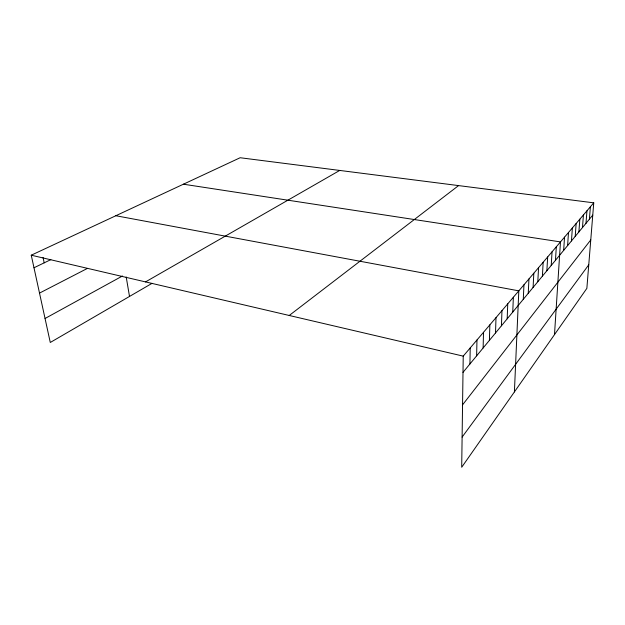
<?xml version="1.0" encoding="UTF-8"?>
<svg xmlns="http://www.w3.org/2000/svg" width="625" height="625" viewBox="0 0 625 625"><rect width="100%" height="100%" fill="white"/><g stroke="black" fill="none" stroke-linecap="round" stroke-linejoin="round"><path stroke-width="0.94" d="M593.75 202.836L463.227 356.133L461.695 467.266L586.859 288.359L593.75 202.836L240.141 157.734L31.25 255.203L50.281 342.477L152.031 283.352M469.93 363.977L470.211 347.93M476.633 355.852L476.969 339.992M483.125 347.984L483.516 332.305M489.414 340.359L489.852 324.859M495.516 332.961L496 317.641M501.438 325.789L501.961 310.641M507.18 318.828L507.742 303.844M512.758 312.078L513.359 297.25M514.398 391.922L518.812 290.852L115.844 215.734M523.281 299.32L523.953 284.812M528.25 293.289L528.953 278.938M533.094 287.43L533.82 273.219M537.805 281.719L538.562 267.656M542.391 276.156L543.172 262.234M546.867 270.734L547.672 256.953M551.227 265.453L552.047 251.812M555.469 260.305L556.32 246.797M554.492 334.617L560.477 241.906L183.414 184.203M563.656 250.391L564.539 237.141M567.602 245.609L568.5 232.484M571.453 240.937L572.367 227.945M575.211 236.383L576.141 223.516M578.891 231.93L579.828 219.18M582.477 227.586L583.43 214.953M585.984 223.336L586.953 210.82M589.406 219.18L590.391 206.781M462.109 437.102L588.75 264.82M462.555 404.859L590.758 239.93M463 372.367L592.758 215.125M289.234 315.477L458.57 185.594M145.523 281.906L339.719 170.438M45.055 318.492L122.461 275.992M39.516 293.102L87.258 268.484M33.992 267.766L50.828 259.641M31.25 255.203L463.227 356.133M43.062 257.508L44.188 262.844M126.211 276.992L129.508 296.445"/></g></svg>
